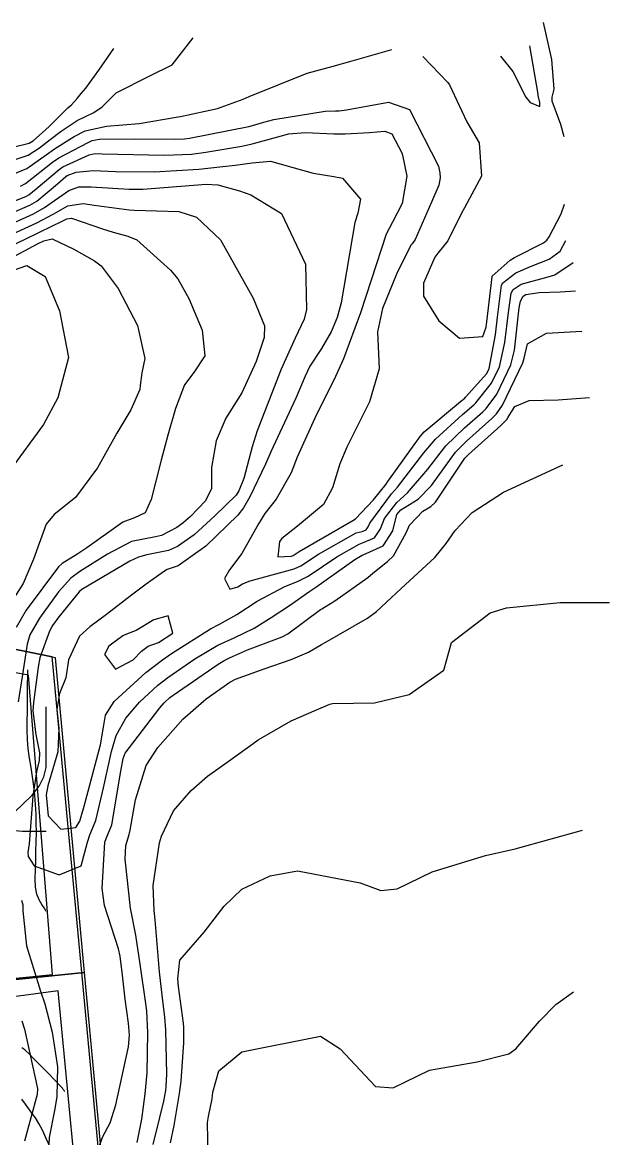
# Model space of a CAD drawing. Header units: feet. Extents: x 1318179 to 1318934, y 422542 to 423299.
# Drawn here: x 1318842.2 to 1318933.7, y 423125 to 423298.9 of the extents above; entities that cross this region are included whole.
import ezdxf

# ---------------------------------------------------------------- set-up
doc = ezdxf.new("R2010")
doc.units = ezdxf.units.FT
for name, color, linetype in [('C-DRNG-AREA', 150, 'CONTINUOUS'), ('C-PROP', 6, 'CONTINUOUS'), ('C-TOPO-MAJR', 32, 'CONTINUOUS'), ('V-PROP-LINE', 7, 'CONTINUOUS')]:
    doc.layers.add(name, color=color, linetype=linetype)

msp = doc.modelspace()

# ---------------------------------------------------------------- linework, layer by layer
at = {"layer": 'C-DRNG-AREA'}
for points in [[(1318697.36, 423128.42), (1318708.36, 423113.92), (1318732.36, 423106.92), (1318732.86, 423105.42), (1318747.85, 423116.42), (1318753.85, 423117.42), (1318763.85, 423122.92), (1318777.35, 423125.92), (1318806.85, 423139.92), (1318832.35, 423148.92), (1318851.84, 423150.92), (1318847.34, 423199.92), (1318771.35, 423215.42), (1318768.35, 423205.92), (1318762.35, 423197.43), (1318702.35, 423138.93), (1318697.36, 423128.42)], [(1318734.86, 423106.92), (1318732.86, 423103.42), (1318742.36, 423063.92), (1318751.35, 423050.42), (1318812.35, 423055.42), (1318828.35, 423058.42), (1318860.36, 423059.92), (1318851.86, 423150.93), (1318832.36, 423148.93), (1318806.86, 423139.93), (1318777.36, 423125.93), (1318763.86, 423122.93), (1318753.86, 423117.43), (1318747.87, 423116.43), (1318734.86, 423106.92)]]:
    msp.add_lwpolyline(points, close=True, dxfattribs=at)
at = {"layer": 'C-PROP'}
for points in [[(1318702.2, 423129.66), (1318712.69, 423116.42), (1318735.43, 423110.86), (1318735.83, 423109.45), (1318750.08, 423120.9), (1318755.27, 423122.22), (1318763.43, 423127.9), (1318774.2, 423129.81), (1318801.88, 423140.47), (1318827.35, 423148.63), (1318846.85, 423150.58), (1318843.14, 423197.21), (1318770.69, 423210.46), (1318767.83, 423200.95), (1318762.32, 423192.43), (1318707.32, 423139.42), (1318702.2, 423129.66)], [(1318739.83, 423106.39), (1318737.85, 423103.26), (1318745.97, 423067.37), (1318753.92, 423054.72), (1318809.62, 423059.61), (1318824.71, 423061.85), (1318855.95, 423062.28), (1318847.77, 423148.05), (1318828.71, 423145.51), (1318804.13, 423135.74), (1318778.33, 423121.02), (1318767.13, 423119.15), (1318758.24, 423115.02), (1318752.47, 423114.47), (1318739.83, 423106.39)]]:
    msp.add_lwpolyline(points, close=True, dxfattribs=at)
for points in [[(1318841.07, 423175.98), (1318842.19, 423177.07), (1318843.67, 423178.51), (1318844.78, 423179.96), (1318845.53, 423181.41), (1318845.9, 423182.86), (1318845.9, 423184.3), (1318845.9, 423185.75), (1318845.89, 423187.2), (1318845.89, 423188.65), (1318845.89, 423190.09), (1318845.89, 423191.18), (1318845.89, 423191.9), (1318845.9, 423192.27), (1318845.9, 423192.27), (1318845.9, 423192.27), (1318845.9, 423192.27), (1318845.9, 423192.27)], [(1318845.9, 423172.87), (1318845.53, 423172.87), (1318844.79, 423172.87), (1318843.67, 423172.87), (1318842.19, 423172.86), (1318841.07, 423172.99)]]:
    msp.add_lwpolyline(points, dxfattribs=at)
at = {"layer": 'C-TOPO-MAJR'}
for points in [[(1318926.6, 423281.09), (1318926.11, 423283.03), (1318924.75, 423286.63), (1318924.74, 423287.25), (1318925.08, 423288.53), (1318924.72, 423293.15), (1318923.41, 423298.92)], [(1318839.1, 423276.95), (1318843.06, 423278.21), (1318844.85, 423279.38), (1318846.5, 423280.68), (1318848.24, 423281.97), (1318850.73, 423283.62), (1318853.3, 423284.85), (1318854.58, 423285.76), (1318856.8, 423287.96), (1318862.02, 423290.6), (1318865.53, 423292.31), (1318868.79, 423296.48)], [(1318837.69, 423278.77), (1318843.23, 423280.09), (1318843.86, 423280.47), (1318845.78, 423282.2), (1318846.39, 423282.76), (1318849.27, 423285.6), (1318849.8, 423286.08), (1318850.69, 423287.06), (1318851.32, 423287.85), (1318852.04, 423288.67), (1318854.1, 423291.45), (1318856.43, 423294.85)], [(1318840.49, 423275.18), (1318842.87, 423276.13), (1318845.86, 423278.26), (1318847.18, 423279.23), (1318850.26, 423281.13), (1318851.93, 423282.01), (1318855.27, 423282.73), (1318860.37, 423283.17), (1318866.46, 423284.2), (1318866.79, 423284.27), (1318872.56, 423285.5), (1318876.59, 423286.95), (1318877.5, 423287.37), (1318886.57, 423290.99), (1318890.63, 423292.11), (1318893.55, 423292.93), (1318899.75, 423294.69)], [(1318916.69, 423293.67), (1318918.62, 423291.25), (1318920.63, 423287.25), (1318921.34, 423286.41), (1318922.85, 423285.81), (1318922.84, 423286.44), (1318922.57, 423287.52), (1318922.54, 423287.75), (1318921.25, 423295.25)], [(1318904.57, 423293.62), (1318908.5, 423289.53), (1318908.72, 423289.2), (1318909.09, 423288.4), (1318911.45, 423283.42), (1318913.36, 423280.16), (1318913.75, 423274.97), (1318911.07, 423270.02), (1318910.63, 423269.2), (1318908.48, 423264.9), (1318906.95, 423262.98), (1318906.47, 423262.33), (1318904.67, 423258.27), (1318904.67, 423256.27), (1318907.09, 423252.44), (1318910.31, 423249.73), (1318913.95, 423249.96), (1318914.47, 423251.43), (1318914.58, 423252.26), (1318915.37, 423259.28), (1318915.42, 423259.39), (1318918.19, 423261.86), (1318918.86, 423262.29), (1318923.39, 423264.56), (1318923.93, 423264.99), (1318924.28, 423265.53), (1318926.15, 423269.11), (1318926.65, 423270.62)], [(1318841.87, 423273.4), (1318842.66, 423273.79), (1318846.87, 423277.15), (1318847.84, 423277.81), (1318852.42, 423280.22), (1318853.05, 423280.5), (1318854.2, 423280.74), (1318859.69, 423280.79), (1318865.92, 423280.7), (1318867.43, 423280.76), (1318868.21, 423280.87), (1318877.45, 423282.72), (1318878.03, 423282.85), (1318879.83, 423283.38), (1318881.36, 423283.79), (1318889.37, 423285.07), (1318890.97, 423285.14), (1318891.54, 423285.15), (1318892.69, 423285.29), (1318899.23, 423286.48), (1318902.51, 423285.34), (1318907.05, 423276.53), (1318907.26, 423275.49), (1318907.31, 423274.7), (1318907.08, 423273.56), (1318905.94, 423270.92), (1318903.37, 423265.07), (1318902.9, 423264.42), (1318902.74, 423264.21), (1318900.48, 423259.69), (1318898.31, 423254.33), (1318897.54, 423250.71), (1318897.78, 423244.93), (1318896.25, 423239.78), (1318892.76, 423232.74), (1318891.65, 423230.17), (1318890.51, 423226.39), (1318889.11, 423223.81), (1318885.03, 423220.45), (1318882.59, 423218.53), (1318882.23, 423218.04), (1318882.01, 423215.68), (1318884.07, 423215.74), (1318884.4, 423215.89), (1318885.32, 423216.48), (1318893.68, 423221.31), (1318894.1, 423221.58), (1318896.91, 423224.55), (1318898.85, 423226.99), (1318899.13, 423227.37), (1318904.18, 423234.41), (1318904.82, 423235.11), (1318910.47, 423239.84), (1318911.12, 423240.39), (1318911.24, 423240.51), (1318914.54, 423244.23), (1318914.93, 423245.01), (1318915.9, 423250.26), (1318916.25, 423252.99), (1318916.87, 423257.98), (1318917.04, 423258.35), (1318919.1, 423259.88), (1318921.37, 423260.86), (1318924.3, 423262.01), (1318925.97, 423263.25), (1318926.87, 423264.93)], [(1318838.7, 423270.17), (1318842.82, 423271.83), (1318843.18, 423272.04), (1318844.3, 423272.96), (1318847.89, 423276.02), (1318848.49, 423276.43), (1318852.57, 423278.28), (1318853.5, 423278.47), (1318854.6, 423278.44), (1318864.34, 423278.21), (1318868.55, 423278.41), (1318870.77, 423278.7), (1318876.38, 423279.65), (1318878.01, 423279.99), (1318883.12, 423281.42), (1318883.67, 423281.56), (1318886.3, 423281.78), (1318890.74, 423281.56), (1318892.47, 423281.57), (1318896.25, 423281.74), (1318898.65, 423281.95), (1318899.76, 423281.57), (1318901.3, 423278.59), (1318901.43, 423278.21), (1318902.08, 423274.98), (1318901.35, 423270.72), (1318899.85, 423267.79), (1318898.86, 423265.91), (1318897.39, 423261.32), (1318894.87, 423253.66), (1318892.21, 423246.51), (1318890.99, 423243.74), (1318887.74, 423237.25), (1318885.01, 423231.18), (1318884.06, 423228.72), (1318881.75, 423224.62), (1318879.96, 423222.4), (1318878.95, 423220.78), (1318876.4, 423216.18), (1318874.44, 423213.65), (1318873.69, 423212.27), (1318874.51, 423210.61), (1318875.77, 423211.01), (1318876.48, 423211.46), (1318877.65, 423211.94), (1318884.54, 423213.8), (1318885.55, 423214.27), (1318888.3, 423216.06), (1318894.19, 423219.39), (1318895.11, 423219.63), (1318895.75, 423219.85), (1318896.07, 423220.34), (1318896.33, 423220.9), (1318899.72, 423225.48), (1318900.62, 423226.51), (1318904.77, 423231.88), (1318906.54, 423234), (1318910.77, 423237.81), (1318912.52, 423239.33), (1318912.85, 423239.65), (1318915.3, 423242.69), (1318916.55, 423245.28), (1318917.37, 423249.06), (1318917.92, 423253.71), (1318918.36, 423256.71), (1318918.65, 423257.3), (1318919.9, 423258.12), (1318924.14, 423259.3), (1318925.18, 423259.58), (1318928.02, 423261.51)], [(1318835.33, 423267.02), (1318843.35, 423270.45), (1318844.4, 423271.07), (1318847.62, 423273.77), (1318848.92, 423274.89), (1318849.14, 423275.05), (1318850.53, 423275.57), (1318853.18, 423275.84), (1318856.68, 423275.69), (1318862.69, 423275.62), (1318869.67, 423276.06), (1318873.41, 423276.45), (1318875.34, 423276.67), (1318877.98, 423277.06), (1318880.83, 423277.27), (1318887.52, 423275.44), (1318890.72, 423274.9), (1318892.07, 423274.64), (1318894.85, 423271.4), (1318894.48, 423269.2), (1318893.99, 423267.75), (1318891.86, 423255.25), (1318891.23, 423252.96), (1318890.31, 423250.71), (1318888.8, 423248.09), (1318887, 423245.35), (1318886.23, 423243.79), (1318884.78, 423240.4), (1318880.91, 423232.01), (1318880.05, 423230.08), (1318877.64, 423225.01), (1318876.64, 423223.28), (1318875.77, 423222.14), (1318870.78, 423217.34), (1318866.46, 423214.28), (1318866.13, 423214.15), (1318864.72, 423213.68), (1318864.15, 423213.34), (1318861.46, 423211.39), (1318859.17, 423209.67), (1318855.3, 423206.69), (1318852.7, 423204.76), (1318851.09, 423203.28), (1318849.38, 423199.59), (1318848.95, 423196.79), (1318847.94, 423194.35), (1318847.53, 423191.9), (1318847.84, 423188.99), (1318847.67, 423185.26), (1318846.15, 423180.01), (1318845.87, 423178.58), (1318846.21, 423175.32), (1318848.18, 423173.24), (1318850.48, 423173.51), (1318851.1, 423174.5), (1318851.34, 423175.21), (1318851.79, 423176.8), (1318854.37, 423186.35), (1318854.8, 423189.11), (1318855.14, 423191.02), (1318856.47, 423193.15), (1318861.39, 423197.63), (1318864.01, 423199.64), (1318865.42, 423200.62), (1318871.47, 423204.45), (1318872.89, 423205.18), (1318875.58, 423206.66), (1318878.77, 423208.76), (1318883.07, 423211.03), (1318885.03, 423211.8), (1318886.71, 423212.65), (1318891.19, 423215.65), (1318894.65, 423217.65), (1318895.2, 423217.83), (1318897.06, 423218.61), (1318898, 423220.03), (1318898.59, 423221.62), (1318900.51, 423224.11), (1318902.19, 423225.61), (1318905.37, 423229.33), (1318908.17, 423232.95), (1318911.08, 423235.76), (1318913.93, 423238.25), (1318914.46, 423238.78), (1318916.12, 423241.02), (1318918.31, 423245.58), (1318918.87, 423247.83), (1318919.58, 423254.44), (1318919.8, 423255.47), (1318920.24, 423256.27), (1318920.63, 423256.53), (1318922.74, 423256.85), (1318926, 423256.96), (1318928.36, 423257.09)], [(1318837.75, 423266.35), (1318843.88, 423269.07), (1318845.64, 423270.09), (1318849.42, 423272.74), (1318850.98, 423273.29), (1318852.88, 423273.28), (1318858.79, 423272.91), (1318860.96, 423272.91), (1318870.79, 423273.72), (1318872.66, 423273.62), (1318876.03, 423272.66), (1318877.77, 423272.05), (1318882.57, 423269.12), (1318886.28, 423261.27), (1318886.44, 423254.19), (1318886.08, 423252.66), (1318884.69, 423249.74), (1318882.49, 423244.91), (1318878.79, 423235.31), (1318877.99, 423232.8), (1318876.69, 423227.86), (1318875.92, 423225.93), (1318875.47, 423225.29), (1318872.17, 423222.04), (1318868.97, 423219.11), (1318866.34, 423217.25), (1318864.95, 423216.65), (1318861.58, 423215.95), (1318860.25, 423215.63), (1318858.9, 423214.96), (1318851.46, 423210.56), (1318851.01, 423210.19), (1318847.84, 423206.29), (1318846.86, 423204.94), (1318846.4, 423204.08), (1318844.91, 423199.93), (1318844.61, 423198.49), (1318843.89, 423192.97), (1318843.82, 423191.66), (1318844.28, 423187.96), (1318844.84, 423185.11), (1318844.8, 423183.92), (1318844.38, 423182.15), (1318843.79, 423178.4), (1318843.25, 423170.96), (1318843.04, 423169.6), (1318843.09, 423168.98), (1318844, 423167.55), (1318847.9, 423166.13), (1318851.34, 423167.55), (1318852.32, 423171.22), (1318852.68, 423172.37), (1318853.61, 423174.58), (1318854.83, 423179.69), (1318856.07, 423185.34), (1318856.79, 423187.83), (1318858.27, 423190.53), (1318860.44, 423193.03), (1318863.28, 423195.68), (1318864.84, 423196.87), (1318869.05, 423199.78), (1318872.65, 423201.89), (1318875.2, 423203.02), (1318878.31, 423204.55), (1318880.94, 423206.2), (1318883.8, 423208.09), (1318887, 423210.33), (1318887.9, 423210.96), (1318893.99, 423215.26), (1318895.11, 423215.92), (1318895.29, 423215.98), (1318898.38, 423217.37), (1318899.93, 423219.73), (1318900.55, 423222.24), (1318901.17, 423222.98), (1318903.87, 423224.64), (1318905.96, 423226.77), (1318909.7, 423231.96), (1318911.38, 423233.7), (1318915.33, 423237.19), (1318916.06, 423237.91), (1318916.99, 423239.26), (1318920.2, 423245.9), (1318920.39, 423246.59), (1318920.89, 423248.85), (1318923.87, 423250.5), (1318929.37, 423250.81)], [(1318840.11, 423265.7), (1318844.41, 423267.69), (1318846.95, 423269.06), (1318849.25, 423270.34), (1318851.63, 423270.72), (1318853.35, 423270.45), (1318858.79, 423269.69), (1318859.57, 423269.65), (1318866.56, 423269.44), (1318869.32, 423268.58), (1318873.05, 423265.06), (1318878.16, 423255.96), (1318879.9, 423251.66), (1318879.85, 423249.83), (1318878.63, 423246.07), (1318876.36, 423241.19), (1318873.88, 423237.26), (1318872.35, 423233.71), (1318871.67, 423229.55), (1318871.66, 423226.29), (1318870.72, 423224.37), (1318868.35, 423221.94), (1318867.16, 423220.89), (1318866.22, 423220.22), (1318863.84, 423218.99), (1318862.92, 423218.77), (1318859.17, 423218.07), (1318855.43, 423216.06), (1318851.13, 423213.35), (1318849.74, 423212.32), (1318847.81, 423210.2), (1318844.84, 423206.12), (1318843.35, 423203.5), (1318842.89, 423202.03), (1318842.18, 423197.35), (1318841.53, 423193.06)], [(1318838.25, 423263.11), (1318842.4, 423265.06), (1318844.95, 423266.29), (1318848.35, 423267.96), (1318849.1, 423268.33), (1318849.81, 423268.4), (1318854.67, 423266.77), (1318856.33, 423266.23), (1318858.61, 423265.6), (1318860.02, 423265.04), (1318865.26, 423260.3), (1318866.41, 423258.94), (1318868.12, 423255.91), (1318870.19, 423250.99), (1318870.6, 423246.96), (1318868.88, 423244.37), (1318867.45, 423242.43), (1318866.03, 423238.78), (1318864.84, 423234.59), (1318863.82, 423230.7), (1318862.24, 423224.57), (1318861.3, 423222.53), (1318859.62, 423221.76), (1318857.84, 423221.04), (1318852.2, 423217.08), (1318850.8, 423216.14), (1318848.35, 423214.63), (1318847.78, 423214.09), (1318842.74, 423207.35), (1318841.2, 423204.66)], [(1318839.57, 423261.76), (1318844.63, 423264.45), (1318845.49, 423264.89), (1318846.82, 423265.18), (1318850.18, 423263.59), (1318853.4, 423261.77), (1318854.43, 423261.01), (1318857.12, 423257.44), (1318860.1, 423251.71), (1318861.27, 423246.53), (1318860.81, 423244.3), (1318860.55, 423242.37), (1318860.47, 423241.75), (1318859.08, 423238.57), (1318856.87, 423234.93), (1318853.86, 423229.5), (1318850.45, 423224.92), (1318847.11, 423222.26), (1318845.89, 423220.76), (1318843.88, 423215.28), (1318842.31, 423211.49), (1318840.48, 423208.67)], [(1318840.93, 423260.36), (1318842.85, 423261.02), (1318845.73, 423259.35), (1318847.95, 423253.96), (1318849.36, 423246.73), (1318847.69, 423240.44), (1318845.45, 423236.25), (1318840.79, 423229.87)], [(1318852.95, 423120.54), (1318854.71, 423125.36), (1318855.83, 423127.47), (1318856.71, 423130.3), (1318858.73, 423139.35), (1318858.87, 423141.16), (1318858.72, 423143), (1318858.2, 423146.76), (1318857.78, 423150.5), (1318857.43, 423153.43), (1318857.17, 423154.58), (1318854.95, 423161.34), (1318854.6, 423164.01), (1318855, 423171.22), (1318855.22, 423171.79), (1318856.1, 423173.9), (1318857.52, 423182.25), (1318857.89, 423184.25), (1318858.21, 423185.07), (1318863.58, 423192.12), (1318864.28, 423192.91), (1318865.17, 423193.74), (1318865.66, 423194.12), (1318872.68, 423198.94), (1318873.72, 423199.56), (1318874.47, 423199.91), (1318877.28, 423201.15), (1318882.67, 423203.21), (1318883.52, 423203.64), (1318888.63, 423207.45), (1318888.82, 423207.57), (1318890.86, 423208.8), (1318896.01, 423212.43), (1318896.79, 423213.12), (1318899.08, 423214.91), (1318900.02, 423215.8), (1318902, 423219.4), (1318902.49, 423220.61), (1318904.57, 423222.76), (1318905.84, 423223.52), (1318906.57, 423224.19), (1318911.15, 423231.03), (1318911.69, 423231.62), (1318916.73, 423236.11), (1318917.66, 423237.05), (1318917.9, 423237.4), (1318918.93, 423239.07), (1318921.17, 423240.01), (1318925.66, 423240.13), (1318930.59, 423240.49)], [(1318860.07, 423124.41), (1318860.79, 423128.07), (1318861.31, 423131.99), (1318861.62, 423135.28), (1318861.7, 423141.56), (1318861.56, 423144.88), (1318861.42, 423146.07), (1318860.55, 423152.2), (1318859.85, 423156.72), (1318859.04, 423160.93), (1318858.18, 423168.58), (1318858.31, 423170.71), (1318858.79, 423172.39), (1318858.99, 423173.1), (1318859.79, 423177.79), (1318861.48, 423183.17), (1318863.27, 423185.94), (1318867.19, 423190.38), (1318870.79, 423193.52), (1318874.51, 423196.12), (1318875.4, 423196.58), (1318879.87, 423198.2), (1318884.06, 423199.65), (1318886.79, 423200.83), (1318888.78, 423201.99), (1318889.36, 423202.33), (1318895.95, 423206.08), (1318897.38, 423207.12), (1318899.65, 423209.28), (1318901.22, 423210.73), (1318906.47, 423215.55), (1318908.21, 423217.72), (1318909.65, 423219.78), (1318912.3, 423222.57), (1318917.18, 423225.75), (1318926.42, 423229.98)], [(1318862.55, 423124.13), (1318863.58, 423128.3), (1318864.21, 423130.89), (1318864.51, 423132.52), (1318864.58, 423133.17), (1318864.67, 423135.07), (1318864.51, 423141.96), (1318864.38, 423143.96), (1318863.95, 423147.4), (1318863.52, 423151.03), (1318862.88, 423159.12), (1318862.72, 423160.56), (1318862.54, 423164.45), (1318863.55, 423171.1), (1318863.83, 423172.15), (1318865.73, 423176.11), (1318868.47, 423179.25), (1318871.04, 423181.47), (1318874.6, 423184.02), (1318878.16, 423186.59), (1318878.92, 423187.16), (1318884.09, 423190.12), (1318888.02, 423191.85), (1318890.07, 423192.71), (1318890.51, 423192.79), (1318897.08, 423192.9), (1318902.46, 423194.23), (1318907.88, 423198), (1318908.35, 423199.65), (1318909.04, 423202.3), (1318915.07, 423206.92), (1318917.62, 423207.71), (1318925.98, 423208.57), (1318933.71, 423208.53)], [(1318859.91, 423204.21), (1318858.38, 423203.59), (1318857.84, 423203.34), (1318855.66, 423201.76), (1318854.96, 423200.43), (1318856.68, 423198.16), (1318859.43, 423199.64), (1318860.75, 423200.98), (1318861.8, 423201.75), (1318863.4, 423202.33), (1318865.63, 423203.79), (1318864.9, 423206.49), (1318862.67, 423205.84), (1318859.91, 423204.21)], [(1318845.9, 423160.42), (1318845.79, 423160.6), (1318845.56, 423160.96), (1318845.21, 423161.5), (1318844.76, 423162.23), (1318844.42, 423163.13), (1318844.22, 423164.22), (1318844.15, 423165.49), (1318844.2, 423166.94), (1318844.25, 423168.38), (1318844.29, 423169.83), (1318844.32, 423171.28), (1318844.35, 423172.72), (1318844.34, 423174.17), (1318844.3, 423175.62), (1318844.22, 423177.07), (1318844.11, 423178.51), (1318843.95, 423179.96), (1318843.77, 423181.41), (1318843.54, 423182.86), (1318843.28, 423184.3), (1318843.09, 423185.75), (1318842.97, 423187.2), (1318842.92, 423188.65), (1318842.93, 423190.09), (1318842.95, 423191.54), (1318842.96, 423192.99), (1318842.98, 423194.43), (1318842.99, 423195.88), (1318843, 423196.97), (1318843, 423197.69), (1318843.01, 423198.05)], [(1318865.28, 423124.38), (1318865.85, 423127.06), (1318866.68, 423132.04), (1318866.91, 423133.98), (1318867.31, 423139.93), (1318867.33, 423142.35), (1318867.27, 423143.02), (1318866.51, 423148.75), (1318866.39, 423149.9), (1318866.7, 423152.81), (1318870.53, 423157.2), (1318873.62, 423161.26), (1318876.35, 423163.9), (1318880.81, 423165.95), (1318885.07, 423166.75), (1318894.8, 423164.88), (1318898.04, 423163.67), (1318900.57, 423163.95), (1318906.05, 423166.6), (1318914.37, 423169.16), (1318918.98, 423170.18), (1318929.5, 423173.07)], [(1318842.01, 423162.17), (1318842.22, 423161.46), (1318842.25, 423160.53), (1318842.83, 423155.07), (1318844.98, 423148), (1318845.67, 423146.04), (1318846.83, 423141.6), (1318847.62, 423136.21), (1318847.54, 423131.6), (1318847.21, 423129.68), (1318846.36, 423125.23), (1318846.09, 423119.68)], [(1318871.13, 423122.16), (1318871.02, 423127.52), (1318871.19, 423128.46), (1318871.74, 423131.23), (1318871.86, 423132.27), (1318872.78, 423135.57), (1318876.36, 423138.56), (1318888.62, 423140.98), (1318891.69, 423139), (1318897.2, 423133.14), (1318899.94, 423132.96), (1318905.63, 423135.68), (1318913.07, 423136.97), (1318918.01, 423138.22), (1318919.07, 423139.02), (1318922.77, 423143.34), (1318925.34, 423145.93), (1318928.05, 423147.91)], [(1318842.08, 423143.36), (1318842.49, 423142.1), (1318844.53, 423132.84), (1318844.49, 423131.89), (1318842.49, 423124.65)], [(1318848.76, 423132.35), (1318848.73, 423132.4), (1318848.66, 423132.51), (1318848.55, 423132.67), (1318848.4, 423132.88), (1318847.96, 423133.36), (1318847.24, 423134.13), (1318846.23, 423135.17), (1318844.92, 423136.5), (1318843.9, 423137.53), (1318843.16, 423138.27), (1318842.71, 423138.71), (1318842.53, 423138.87), (1318842.08, 423139.19)], [(1318846.54, 423123.58), (1318845.9, 423125.06), (1318845.29, 423126.34), (1318844.72, 423127.41), (1318844.19, 423128.29), (1318843.7, 423128.96), (1318843.19, 423129.66), (1318842.65, 423130.4), (1318842.08, 423131.17)]]:
    msp.add_lwpolyline(points, dxfattribs=at)
at = {"layer": 'V-PROP-LINE'}
for points in [[(1318205.86, 423151.87), (1318906.18, 422568.21), (1318846.87, 423199.56), (1318846.82, 423200.09), (1318730.64, 423223.81), (1318629.46, 423273.42), (1318205.86, 423151.87)], [(1318697.36, 423128.42), (1318708.36, 423113.92), (1318732.36, 423106.92), (1318732.86, 423105.42), (1318747.85, 423116.42), (1318753.85, 423117.42), (1318763.85, 423122.92), (1318777.35, 423125.92), (1318806.85, 423139.92), (1318832.35, 423148.92), (1318851.84, 423150.92), (1318847.34, 423199.92), (1318771.35, 423215.42), (1318768.35, 423205.92), (1318762.35, 423197.43), (1318702.35, 423138.93), (1318697.36, 423128.42)], [(1318734.86, 423106.92), (1318732.86, 423103.42), (1318742.36, 423063.92), (1318751.35, 423050.42), (1318812.35, 423055.42), (1318828.35, 423058.42), (1318860.36, 423059.92), (1318851.86, 423150.93), (1318832.36, 423148.93), (1318806.86, 423139.93), (1318777.36, 423125.93), (1318763.86, 423122.93), (1318753.86, 423117.43), (1318747.87, 423116.43), (1318734.86, 423106.92)]]:
    msp.add_lwpolyline(points, close=True, dxfattribs=at)

doc.saveas('drawing.dxf')
